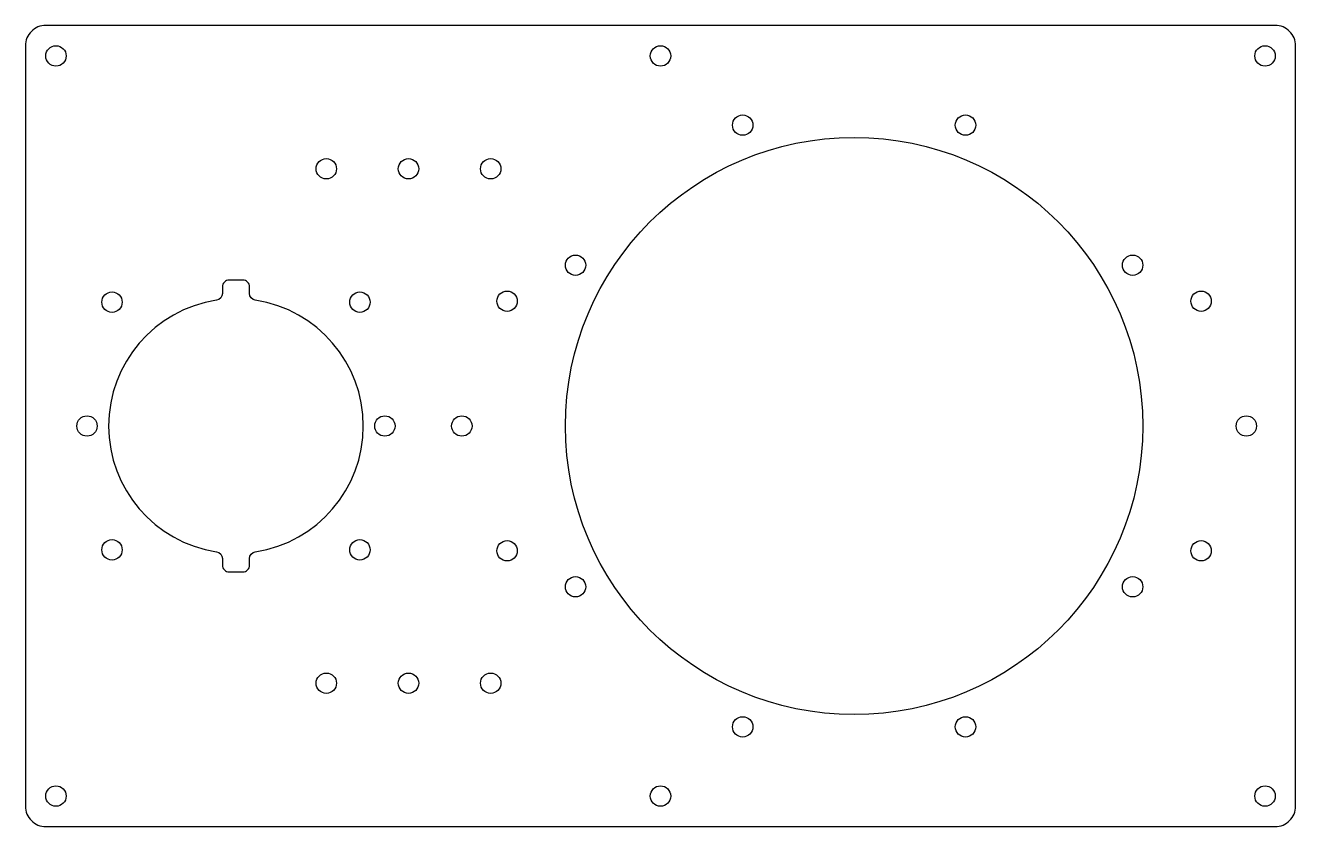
# Model space of a CAD drawing. Header units: millimetres. Extents: x -94 to 94, y -59 to 59.
import ezdxf

# ---------------------------------------------------------------- set-up
doc = ezdxf.new("R2010")
doc.units = ezdxf.units.MM
doc.layers.get('0').update_dxf_attribs({"linetype": 'CONTINUOUS'})

msp = doc.modelspace()

# ---------------------------------------------------------------- linework, layer by layer
for points in [[(93.5, -56), (93.5, 56, 0.414214), (90.5, 59), (-90.5, 59, 0.414214), (-93.5, 56), (-93.5, -56, 0.414214), (-90.5, -59), (90.5, -59, 0.414214)], [(-61.5, -21.5, 0.414214), (-60.5, -20.5), (-60.5, -19.52, -0.370224), (-59.65, -18.53, 0.858058), (-59.65, 18.53, -0.370224), (-60.5, 19.52), (-60.5, 20.5, 0.414214), (-61.5, 21.5), (-63.5, 21.5, 0.414214), (-64.5, 20.5), (-64.5, 19.52, -0.370224), (-65.35, 18.53, 0.858058), (-65.35, -18.53, -0.370224), (-64.5, -19.52), (-64.5, -20.5, 0.414214), (-63.5, -21.5)]]:
    msp.add_lwpolyline(points, format="xyb", close=True)
for centre, radius in [((-89, 54.5), 1.5), ((0, 54.5), 1.5), ((89, 54.5), 1.5), ((12.1, 44.31), 1.5), ((44.9, 44.31), 1.5), ((28.5, 0), 42.5), ((-49.2, 37.88), 1.5), ((-37.1, 37.88), 1.5), ((-25, 37.88), 1.5), ((-12.51, 23.68), 1.5), ((69.51, 23.68), 1.5), ((-80.75, 18.24), 1.5), ((-44.25, 18.24), 1.5), ((-22.59, 18.38), 1.5), ((79.59, 18.38), 1.5), ((-84.43, 0), 1.5), ((-40.58, 0), 1.5), ((-29.25, 0), 1.5), ((86.25, 0), 1.5), ((-80.75, -18.24), 1.5), ((-44.25, -18.24), 1.5), ((-22.59, -18.38), 1.5), ((79.59, -18.38), 1.5), ((-12.51, -23.68), 1.5), ((69.51, -23.68), 1.5), ((-49.2, -37.88), 1.5), ((-37.1, -37.88), 1.5), ((-25, -37.88), 1.5), ((12.1, -44.31), 1.5), ((44.9, -44.31), 1.5), ((-89, -54.5), 1.5), ((0, -54.5), 1.5), ((89, -54.5), 1.5)]:
    msp.add_circle(centre, radius)

doc.saveas('drawing.dxf')
